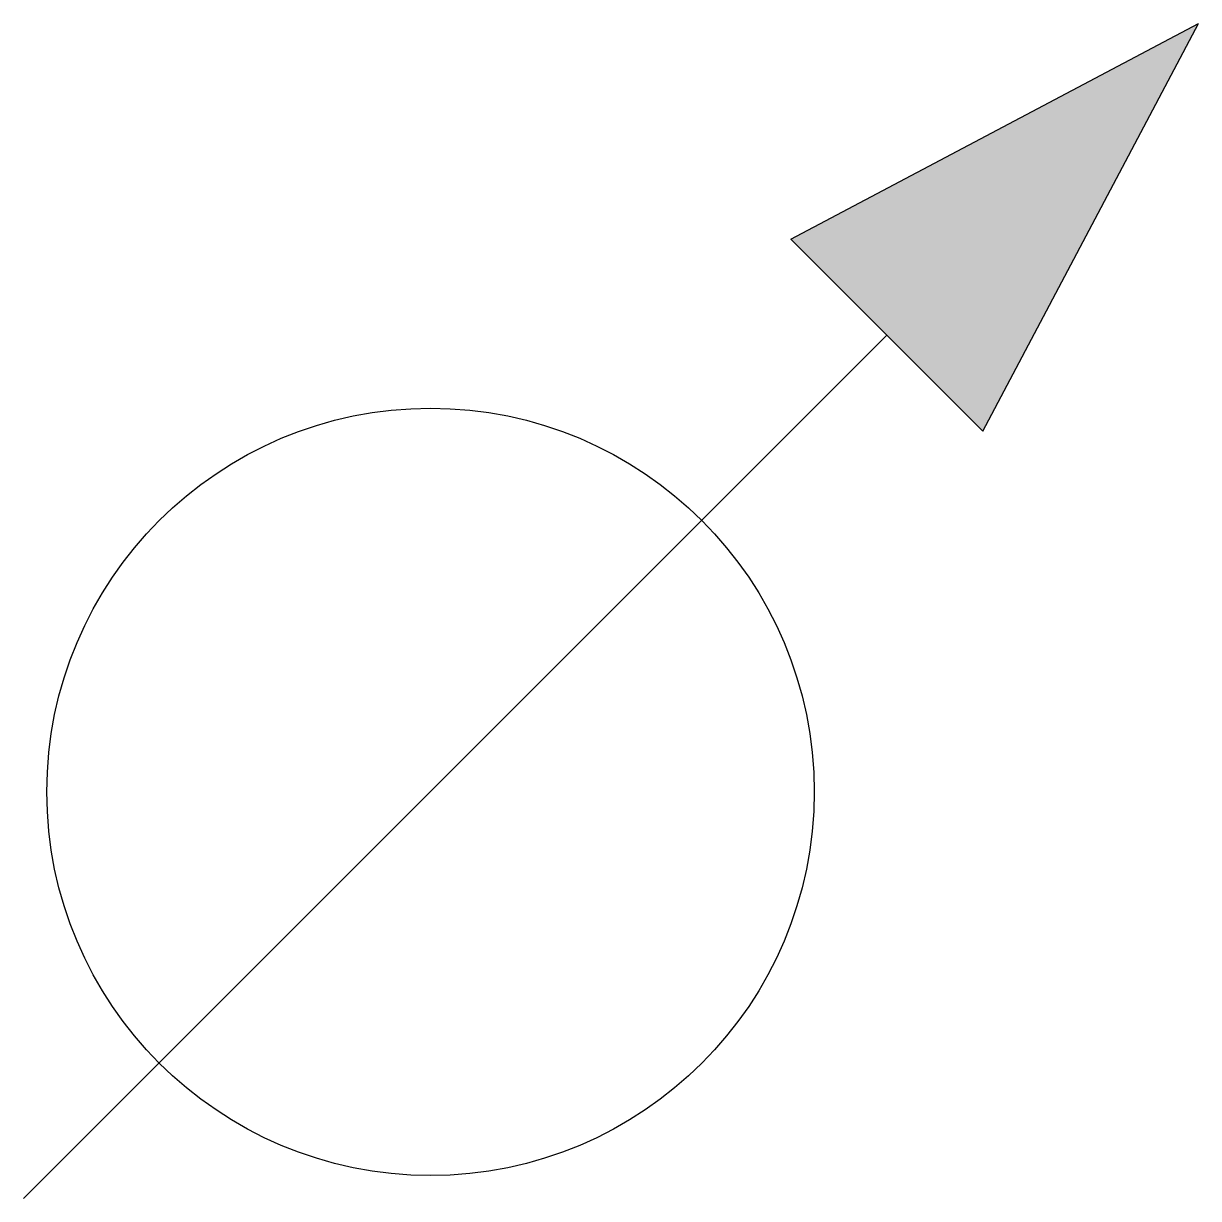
# Model space of a CAD drawing. Extents: x -1.12 to 1.94, y -1.13 to 1.94.
import ezdxf

# ---------------------------------------------------------------- set-up
doc = ezdxf.new("R2010")
doc.units = 0
doc.header["$LTSCALE"] = 0.2

msp = doc.modelspace()

# ---------------------------------------------------------------- hatches: boundary and pattern name
msp.add_hatch(color=256).paths.add_polyline_path([(1.9375, 1.9375), (0.875, 1.375), (1.375, 0.875)])

# ---------------------------------------------------------------- linework, layer by layer
at = {"linetype": 'ByBlock'}
for p, q in [((0.875, 1.375), (1.9375, 1.9375)), ((1.375, 0.875), (1.9375, 1.9375)), ((0.875, 1.375), (1.375, 0.875)), ((1.125, 1.125), (-1.125, -1.125))]:
    msp.add_line(p, q, dxfattribs=at)
msp.add_circle((-0.0641, -0.0651), 1)

doc.saveas('drawing.dxf')
